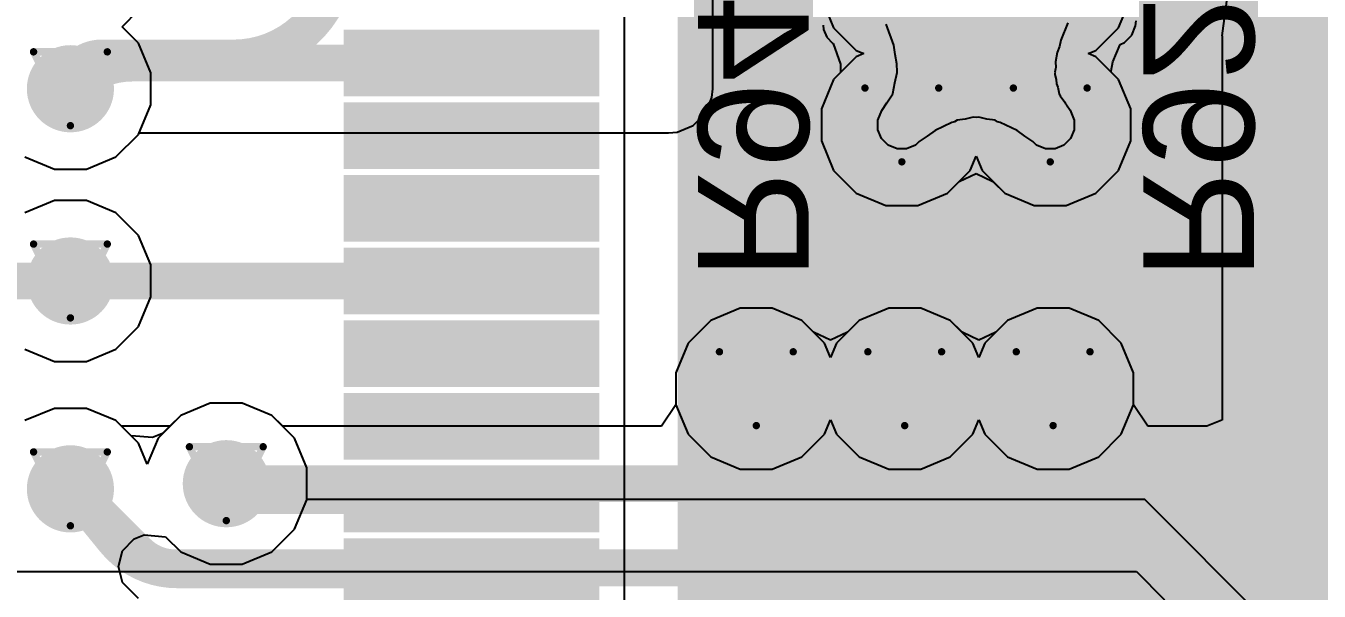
# Model space of a CAD drawing. Header units: inches. Extents: x 0 to 5359, y 0 to 5098.
# Drawn here: x 64.91 to 73.82, y 38.78 to 42.67 of the extents above; entities that cross this region are included whole.
import ezdxf

# ---------------------------------------------------------------- set-up
doc = ezdxf.new("R2010")
doc.units = ezdxf.units.IN
for name, color, linetype in [('Bottom Layer', 5, 'Continuous'), ('Bottom Overlay', 54, 'Continuous'), ('Drill Drawing', 1, 'Continuous'), ('Layer 1', 16, 'Continuous'), ('Layer 2', 76, 'Continuous'), ('Top Layer', 1, 'Continuous'), ('Top Paste', 8, 'Continuous'), ('Top Solder', 216, 'Continuous'), ('Via Holes', 16, 'Continuous')]:
    doc.layers.add(name, color=color, linetype=linetype)
doc.styles.add('Arial', font='', dxfattribs={"height": 0.2})
doc.styles.get('Arial').set_extended_font_data('Arial')

# ---------------------------------------------------------------- blocks, each defined once
blk = doc.blocks.new('48_HTQFP__7_7__30')
at = {"layer": 'Top Layer'}
for points in [[(-2.75, 2.75), (2.75, 2.75), (2.75, -2.75), (-2.75, -2.75)], [(-1.9, -3.45), (-1.6, -3.45), (-1.6, -5.05), (-1.9, -5.05)], [(-1.4, -3.45), (-1.1, -3.45), (-1.1, -5.05), (-1.4, -5.05)], [(-0.9, -3.45), (-0.6, -3.45), (-0.6, -5.05), (-0.9, -5.05)], [(-0.4, -3.45), (-0.1, -3.45), (-0.1, -5.05), (-0.4, -5.05)], [(0.1, -3.45), (0.4, -3.45), (0.4, -5.05), (0.1, -5.05)], [(0.6, -3.45), (0.9, -3.45), (0.9, -5.05), (0.6, -5.05)], [(1.1, -3.45), (1.4, -3.45), (1.4, -5.05), (1.1, -5.05)], [(1.6, -3.45), (1.9, -3.45), (1.9, -5.05), (1.6, -5.05)]]:
    blk.add_hatch(color=1, dxfattribs=at).paths.add_polyline_path(points)
at = {"layer": 'Top Paste'}
for points in [[(-2.75, 2.75), (2.75, 2.75), (2.75, -2.75), (-2.75, -2.75)], [(-1.9, -3.45), (-1.6, -3.45), (-1.6, -5.05), (-1.9, -5.05)], [(-1.4, -3.45), (-1.1, -3.45), (-1.1, -5.05), (-1.4, -5.05)], [(-0.9, -3.45), (-0.6, -3.45), (-0.6, -5.05), (-0.9, -5.05)], [(-0.4, -3.45), (-0.1, -3.45), (-0.1, -5.05), (-0.4, -5.05)], [(0.1, -3.45), (0.4, -3.45), (0.4, -5.05), (0.1, -5.05)], [(0.6, -3.45), (0.9, -3.45), (0.9, -5.05), (0.6, -5.05)], [(1.1, -3.45), (1.4, -3.45), (1.4, -5.05), (1.1, -5.05)], [(1.6, -3.45), (1.9, -3.45), (1.9, -5.05), (1.6, -5.05)]]:
    blk.add_hatch(color=8, dxfattribs=at).paths.add_polyline_path(points)
at = {"layer": 'Top Solder'}
for points in [[(-2.83, 2.83), (2.83, 2.83), (2.83, -2.83), (-2.83, -2.83)], [(-1.98, -3.37), (-1.52, -3.37), (-1.52, -5.13), (-1.98, -5.13)], [(-1.48, -3.37), (-1.02, -3.37), (-1.02, -5.13), (-1.48, -5.13)], [(-0.98, -3.37), (-0.52, -3.37), (-0.52, -5.13), (-0.98, -5.13)], [(-0.48, -3.37), (-0.02, -3.37), (-0.02, -5.13), (-0.48, -5.13)], [(0.02, -3.37), (0.48, -3.37), (0.48, -5.13), (0.02, -5.13)], [(0.52, -3.37), (0.98, -3.37), (0.98, -5.13), (0.52, -5.13)], [(1.02, -3.37), (1.48, -3.37), (1.48, -5.13), (1.02, -5.13)], [(1.52, -3.37), (1.98, -3.37), (1.98, -5.13), (1.52, -5.13)]]:
    blk.add_hatch(color=216, dxfattribs=at).paths.add_polyline_path(points)

msp = doc.modelspace()

# ---------------------------------------------------------------- hatches: boundary and pattern name
at = {"layer": 'Bottom Layer'}
h = msp.add_hatch(color=5, dxfattribs=at)
edge = h.paths.add_edge_path()
edge.add_arc((65.2204, 42.2397), 0.3, 0, 360)
h = msp.add_hatch(color=5, dxfattribs=at)
edge = h.paths.add_edge_path()
edge.add_arc((70.9468, 41.9906), 0.3, 0, 360)
h = msp.add_hatch(color=5, dxfattribs=at)
edge = h.paths.add_edge_path()
edge.add_arc((71.969, 41.9906), 0.3, 0, 360)
h = msp.add_hatch(color=5, dxfattribs=at)
edge = h.paths.add_edge_path()
edge.add_arc((65.2204, 40.9167), 0.3, 0, 360)
h = msp.add_hatch(color=5, dxfattribs=at)
edge = h.paths.add_edge_path()
edge.add_arc((69.9444, 40.1754), 0.3, 0, 360)
h = msp.add_hatch(color=5, dxfattribs=at)
edge = h.paths.add_edge_path()
edge.add_arc((70.9666, 40.1754), 0.3, 0, 360)
h = msp.add_hatch(color=5, dxfattribs=at)
edge = h.paths.add_edge_path()
edge.add_arc((71.9888, 40.1754), 0.3, 0, 360)
h = msp.add_hatch(color=5, dxfattribs=at)
edge = h.paths.add_edge_path()
edge.add_arc((66.294, 39.5216), 0.3, 0, 360)
h = msp.add_hatch(color=5, dxfattribs=at)
edge = h.paths.add_edge_path()
edge.add_arc((65.2204, 39.4861), 0.3, 0, 360)
at = {"layer": 'Layer 1'}
h = msp.add_hatch(color=16, dxfattribs=at)
edge = h.paths.add_edge_path()
edge.add_arc((65.2204, 42.2397), 0.3, 0, 360)
h = msp.add_hatch(color=16, dxfattribs=at)
edge = h.paths.add_edge_path()
edge.add_arc((70.9468, 41.9906), 0.3, 0, 360)
h = msp.add_hatch(color=16, dxfattribs=at)
edge = h.paths.add_edge_path()
edge.add_arc((71.969, 41.9906), 0.3, 0, 360)
h = msp.add_hatch(color=16, dxfattribs=at)
edge = h.paths.add_edge_path()
edge.add_arc((65.2204, 40.9167), 0.3, 0, 360)
h = msp.add_hatch(color=16, dxfattribs=at)
edge = h.paths.add_edge_path()
edge.add_arc((69.9444, 40.1754), 0.3, 0, 360)
h = msp.add_hatch(color=16, dxfattribs=at)
edge = h.paths.add_edge_path()
edge.add_arc((70.9666, 40.1754), 0.3, 0, 360)
h = msp.add_hatch(color=16, dxfattribs=at)
edge = h.paths.add_edge_path()
edge.add_arc((71.9888, 40.1754), 0.3, 0, 360)
h = msp.add_hatch(color=16, dxfattribs=at)
edge = h.paths.add_edge_path()
edge.add_arc((66.294, 39.5216), 0.3, 0, 360)
h = msp.add_hatch(color=16, dxfattribs=at)
edge = h.paths.add_edge_path()
edge.add_arc((65.2204, 39.4861), 0.3, 0, 360)
at = {"layer": 'Layer 2'}
h = msp.add_hatch(color=76, dxfattribs=at)
edge = h.paths.add_edge_path()
edge.add_arc((65.2204, 42.2397), 0.3, 0, 360)
h = msp.add_hatch(color=76, dxfattribs=at)
edge = h.paths.add_edge_path()
edge.add_arc((70.9468, 41.9906), 0.3, 0, 360)
h = msp.add_hatch(color=76, dxfattribs=at)
edge = h.paths.add_edge_path()
edge.add_arc((71.969, 41.9906), 0.3, 0, 360)
h = msp.add_hatch(color=76, dxfattribs=at)
edge = h.paths.add_edge_path()
edge.add_arc((65.2204, 40.9167), 0.3, 0, 360)
h = msp.add_hatch(color=76, dxfattribs=at)
edge = h.paths.add_edge_path()
edge.add_arc((69.9444, 40.1754), 0.3, 0, 360)
h = msp.add_hatch(color=76, dxfattribs=at)
edge = h.paths.add_edge_path()
edge.add_arc((70.9666, 40.1754), 0.3, 0, 360)
h = msp.add_hatch(color=76, dxfattribs=at)
edge = h.paths.add_edge_path()
edge.add_arc((71.9888, 40.1754), 0.3, 0, 360)
h = msp.add_hatch(color=76, dxfattribs=at)
edge = h.paths.add_edge_path()
edge.add_arc((66.294, 39.5216), 0.3, 0, 360)
h = msp.add_hatch(color=76, dxfattribs=at)
edge = h.paths.add_edge_path()
edge.add_arc((65.2204, 39.4861), 0.3, 0, 360)
at = {"layer": 'Top Layer'}
h = msp.add_hatch(color=1, dxfattribs=at)
edge = h.paths.add_edge_path()
edge.add_arc((65.2204, 42.2397), 0.3, 0, 360)
h = msp.add_hatch(color=1, dxfattribs=at)
edge = h.paths.add_edge_path()
edge.add_arc((70.9468, 41.9906), 0.3, 0, 360)
h = msp.add_hatch(color=1, dxfattribs=at)
edge = h.paths.add_edge_path()
edge.add_arc((71.969, 41.9906), 0.3, 0, 360)
h = msp.add_hatch(color=1, dxfattribs=at)
edge = h.paths.add_edge_path()
edge.add_arc((65.2204, 40.9167), 0.3, 0, 360)
h = msp.add_hatch(color=1, dxfattribs=at)
edge = h.paths.add_edge_path()
edge.add_arc((69.9444, 40.1754), 0.3, 0, 360)
h = msp.add_hatch(color=1, dxfattribs=at)
edge = h.paths.add_edge_path()
edge.add_arc((70.9666, 40.1754), 0.3, 0, 360)
h = msp.add_hatch(color=1, dxfattribs=at)
edge = h.paths.add_edge_path()
edge.add_arc((71.9888, 40.1754), 0.3, 0, 360)
h = msp.add_hatch(color=1, dxfattribs=at)
edge = h.paths.add_edge_path()
edge.add_arc((66.294, 39.5216), 0.3, 0, 360)
h = msp.add_hatch(color=1, dxfattribs=at)
edge = h.paths.add_edge_path()
edge.add_arc((65.2204, 39.4861), 0.3, 0, 360)
at = {"layer": 'Via Holes'}
h = msp.add_hatch(color=7, dxfattribs=at)
edge = h.paths.add_edge_path()
edge.add_arc((65.2204, 42.2397), 0.15, 0, 360)
h = msp.add_hatch(color=7, dxfattribs=at)
edge = h.paths.add_edge_path()
edge.add_arc((70.9468, 41.9906), 0.15, 0, 360)
h = msp.add_hatch(color=7, dxfattribs=at)
edge = h.paths.add_edge_path()
edge.add_arc((71.969, 41.9906), 0.15, 0, 360)
h = msp.add_hatch(color=7, dxfattribs=at)
edge = h.paths.add_edge_path()
edge.add_arc((65.2204, 40.9167), 0.15, 0, 360)
h = msp.add_hatch(color=7, dxfattribs=at)
edge = h.paths.add_edge_path()
edge.add_arc((69.9444, 40.1754), 0.15, 0, 360)
h = msp.add_hatch(color=7, dxfattribs=at)
edge = h.paths.add_edge_path()
edge.add_arc((70.9666, 40.1754), 0.15, 0, 360)
h = msp.add_hatch(color=7, dxfattribs=at)
edge = h.paths.add_edge_path()
edge.add_arc((71.9888, 40.1754), 0.15, 0, 360)
h = msp.add_hatch(color=7, dxfattribs=at)
edge = h.paths.add_edge_path()
edge.add_arc((66.294, 39.5216), 0.15, 0, 360)
h = msp.add_hatch(color=7, dxfattribs=at)
edge = h.paths.add_edge_path()
edge.add_arc((65.2204, 39.4861), 0.15, 0, 360)

# ---------------------------------------------------------------- linework, layer by layer
at = {"layer": 'Bottom Layer'}
for p, q in [((69.6446, 42.2397), (69.6446, 43.8755)), ((73.1872, 42.8852), (73.15, 42.603)), ((70.4039, 42.6774), (70.4068, 42.6484)), ((70.8905, 42.5399), (70.8392, 42.6832)), ((72.0906, 42.6944), (72.0409, 42.5748)), ((72.5303, 42.6075), (72.5569, 42.6716)), ((72.5569, 42.6716), (72.5603, 42.7063)), ((70.4068, 42.6484), (70.429, 42.5947)), ((70.429, 42.5947), (70.4701, 42.5536)), ((72.4813, 42.5584), (72.5303, 42.6075)), ((73.15, 42.603), (73.1519, 42.603)), ((73.1519, 42.603), (73.1519, 39.9599)), ((70.4701, 42.5536), (70.4735, 42.5522)), ((70.4735, 42.5522), (70.5248, 42.4089)), ((70.9001, 42.4756), (70.8905, 42.5399)), ((72.0163, 42.489), (72.0059, 42.426)), ((72.0321, 42.5309), (72.0163, 42.489)), ((72.0409, 42.5748), (72.0321, 42.5309)), ((72.3996, 42.4256), (72.4493, 42.5452)), ((72.4493, 42.5452), (72.4813, 42.5584)), ((70.5248, 42.4089), (70.5253, 42.3525)), ((70.9133, 42.4119), (70.9001, 42.4756)), ((70.9137, 42.3556), (70.9133, 42.4119)), ((72.0059, 42.426), (72.0072, 42.3862)), ((72.3891, 42.3625), (72.3996, 42.4256)), ((70.5253, 42.3525), (70.4771, 42.3044)), ((70.8992, 42.2797), (70.9137, 42.3525)), ((70.9134, 42.3541), (70.9137, 42.3556)), ((70.9137, 42.3525), (70.9134, 42.3541)), ((72.0058, 42.3775), (72.001, 42.3536)), ((72.001, 42.3536), (72.0016, 42.3508)), ((72.0016, 42.3508), (72.001, 42.347)), ((72.001, 42.347), (72.0013, 42.338)), ((72.0013, 42.338), (72.0099, 42.3026)), ((72.0072, 42.3862), (72.0058, 42.3775)), ((72.3895, 42.3536), (72.3891, 42.3625)), ((72.4387, 42.3044), (72.3895, 42.3536)), ((69.6387, 42.1803), (69.6446, 42.2397)), ((70.4771, 42.3044), (70.3928, 42.1008)), ((70.8853, 42.2067), (70.8992, 42.2797)), ((72.0099, 42.3026), (72.0108, 42.2745)), ((72.0108, 42.2745), (72.0215, 42.2509)), ((72.0215, 42.2509), (72.0306, 42.2049)), ((72.523, 42.1008), (72.4387, 42.3044)), ((69.5933, 42.0706), (69.6387, 42.1803)), ((70.809, 42.0906), (70.843, 42.1422)), ((70.843, 42.1422), (70.8842, 42.2039)), ((70.8842, 42.2039), (70.8845, 42.2054)), ((70.8845, 42.2054), (70.8853, 42.2067)), ((72.0306, 42.2049), (72.035, 42.1983)), ((72.035, 42.1983), (72.0369, 42.1906)), ((72.0369, 42.1906), (72.0683, 42.1474)), ((72.0683, 42.1474), (72.0733, 42.1364)), ((72.0733, 42.1364), (72.0816, 42.1287)), ((69.5093, 41.9867), (69.5933, 42.0706)), ((70.3928, 42.1008), (70.3928, 41.8804)), ((70.7813, 42.0235), (70.809, 42.0906)), ((71.4385, 42.0451), (71.3835, 42.0313)), ((71.4579, 42.0422), (71.4385, 42.0451)), ((71.4773, 42.0451), (71.4579, 42.0422)), ((71.5323, 42.0313), (71.4773, 42.0451)), ((72.0816, 42.1287), (72.1064, 42.0915)), ((72.1064, 42.0915), (72.1345, 42.0235)), ((72.523, 41.8804), (72.523, 42.1008)), ((69.3997, 41.9412), (69.5093, 41.9867)), ((70.7813, 41.9577), (70.7813, 42.0235)), ((70.8065, 41.8968), (70.7813, 41.9577)), ((71.2915, 42.0081), (71.1753, 41.9531)), ((71.3105, 42.0129), (71.2915, 42.0081)), ((71.3274, 42.023), (71.3105, 42.0129)), ((71.3835, 42.0313), (71.3274, 42.023)), ((71.5884, 42.023), (71.5323, 42.0313)), ((71.6053, 42.0129), (71.5884, 42.023)), ((71.6243, 42.0081), (71.6053, 42.0129)), ((71.7405, 41.9531), (71.6243, 42.0081)), ((72.1345, 41.9577), (72.1093, 41.8968)), ((72.1345, 42.0235), (72.1345, 41.9577)), ((65.5342, 41.77), (65.6901, 41.9259)), ((65.6901, 41.9259), (65.694, 41.9354)), ((65.694, 41.9354), (69.3403, 41.9354)), ((69.3403, 41.9354), (69.3997, 41.9412)), ((70.3928, 41.8804), (70.4771, 41.6768)), ((70.853, 41.8503), (70.8065, 41.8968)), ((71.0671, 41.8767), (71.0406, 41.8503)), ((71.1222, 41.9136), (71.0671, 41.8767)), ((71.1753, 41.9531), (71.1222, 41.9136)), ((71.7937, 41.9136), (71.7405, 41.9531)), ((71.8487, 41.8767), (71.7937, 41.9136)), ((71.8752, 41.8503), (71.8487, 41.8767)), ((72.1093, 41.8968), (72.0628, 41.8503)), ((72.4387, 41.6768), (72.523, 41.8804)), ((70.9139, 41.8251), (70.853, 41.8503)), ((70.9797, 41.8251), (70.9139, 41.8251)), ((71.0406, 41.8503), (70.9797, 41.8251)), ((71.9361, 41.8251), (71.8752, 41.8503)), ((72.0019, 41.8251), (71.9361, 41.8251)), ((72.0628, 41.8503), (72.0019, 41.8251)), ((64.9066, 41.77), (65.1102, 41.6857)), ((65.3306, 41.6857), (65.5342, 41.77)), ((65.1102, 41.6857), (65.3306, 41.6857)), ((70.4771, 41.6768), (70.633, 41.5209)), ((71.2606, 41.5209), (71.3417, 41.6021)), ((71.3417, 41.6021), (71.4579, 41.6571)), ((71.4579, 41.6571), (71.5741, 41.6021)), ((71.5741, 41.6021), (71.6552, 41.5209)), ((72.2828, 41.5209), (72.4387, 41.6768)), ((70.633, 41.5209), (70.8366, 41.4366)), ((71.057, 41.4366), (71.2606, 41.5209)), ((71.6552, 41.5209), (71.8588, 41.4366)), ((72.0792, 41.4366), (72.2828, 41.5209)), ((65.1102, 41.4707), (64.9066, 41.3864)), ((65.3306, 41.4707), (65.1102, 41.4707)), ((65.5342, 41.3864), (65.3306, 41.4707)), ((70.8366, 41.4366), (71.057, 41.4366)), ((71.8588, 41.4366), (72.0792, 41.4366)), ((65.6901, 41.2305), (65.5342, 41.3864)), ((65.7744, 41.0269), (65.6901, 41.2305)), ((65.7744, 40.8065), (65.7744, 41.0269)), ((65.6901, 40.6029), (65.7744, 40.8065)), ((69.8342, 40.7294), (69.6306, 40.6451)), ((70.0546, 40.7294), (69.8342, 40.7294)), ((70.2582, 40.6451), (70.0546, 40.7294)), ((70.8564, 40.7294), (70.6528, 40.6451)), ((71.0768, 40.7294), (70.8564, 40.7294)), ((71.2804, 40.6451), (71.0768, 40.7294)), ((71.8786, 40.7294), (71.675, 40.6451)), ((72.099, 40.7294), (71.8786, 40.7294)), ((72.3026, 40.6451), (72.099, 40.7294)), ((69.6306, 40.6451), (69.4747, 40.4892)), ((70.3393, 40.5639), (70.2582, 40.6451)), ((70.6528, 40.6451), (70.5716, 40.5639)), ((71.3615, 40.5639), (71.2804, 40.6451)), ((71.675, 40.6451), (71.5938, 40.5639)), ((72.4584, 40.4892), (72.3026, 40.6451)), ((65.5342, 40.447), (65.6901, 40.6029)), ((70.4555, 40.5089), (70.3393, 40.5639)), ((70.5716, 40.5639), (70.4555, 40.5089)), ((71.4777, 40.5089), (71.3615, 40.5639)), ((71.5938, 40.5639), (71.4777, 40.5089)), ((64.9066, 40.447), (65.1102, 40.3627)), ((65.3306, 40.3627), (65.5342, 40.447)), ((69.4747, 40.4892), (69.3904, 40.2856)), ((72.5428, 40.2856), (72.4584, 40.4892)), ((65.1102, 40.3627), (65.3306, 40.3627)), ((69.3904, 40.2856), (69.3904, 40.0652)), ((72.5428, 40.0652), (72.5428, 40.2856)), ((65.1102, 40.0401), (64.9066, 39.9558)), ((65.3306, 40.0401), (65.1102, 40.0401)), ((65.5342, 39.9558), (65.3306, 40.0401)), ((66.1838, 40.0756), (65.9802, 39.9913)), ((66.4042, 40.0756), (66.1838, 40.0756)), ((66.6078, 39.9913), (66.4042, 40.0756)), ((69.3907, 40.0645), (69.2919, 39.9167)), ((69.3904, 40.0652), (69.3907, 40.0645)), ((72.5425, 40.0645), (72.5428, 40.0652)), ((72.6413, 39.9167), (72.5425, 40.0645)), ((65.5733, 39.9167), (65.5342, 39.9558)), ((65.9056, 39.9167), (65.5733, 39.9167)), ((65.9802, 39.9913), (65.9056, 39.9167)), ((66.6824, 39.9167), (66.6078, 39.9913)), ((69.2919, 39.9167), (66.6824, 39.9167)), ((73.0476, 39.9167), (72.6413, 39.9167)), ((73.15, 39.9591), (73.0476, 39.9167)), ((73.1503, 39.9599), (73.15, 39.9591)), ((73.1519, 39.9599), (73.1503, 39.9599))]:
    msp.add_line(p, q, dxfattribs=at)
for points in [[(73.5403, 42.603, 0.254, 0.254, -0.414214), (74.2403, 43.303, 0.254, 0.254, 0)], [(67.0658, 43.1731, 0.254, 0.254, -0.414214), (66.3435, 42.4508, 0.254, 0.254, 0)], [(73.5403, 39.9599, 0.254, 0.254, 0), (73.5403, 42.603, 0.254, 0.254, 0)], [(65.2204, 42.2397, 0.254, 0.254, -0.414214), (65.4315, 42.4508, 0.254, 0.254, 0)], [(65.4315, 42.4508, 0.254, 0.254, 0), (66.3435, 42.4508, 0.254, 0.254, 0)], [(73.5403, 39.9599, 0.254, 0.254, -0.414214), (73.1021, 39.5216, 0.254, 0.254, 0)], [(65.2204, 39.5115, 0.254, 0.254, 0), (65.6815, 39.0505, 0.254, 0.254, 0)], [(66.294, 39.5216, 0.254, 0.254, 0), (73.1021, 39.5216, 0.254, 0.254, 0)], [(73.9721, 39.3637, 0.254, 0.254, -0.414214), (73.5507, 38.9422, 0.254, 0.254, 0)], [(65.9431, 38.9422, 0.254, 0.254, -0.198704), (65.6815, 39.0505, 0.254, 0.254, 0)], [(65.9431, 38.9422, 0.254, 0.254, 0), (73.5507, 38.9422, 0.254, 0.254, 0)]]:
    msp.add_lwpolyline(points, format="xyseb", dxfattribs=at)
for points in [[(73.4768, 42.603, 0.127, 0.127, 1), (73.6038, 42.603, 0.127, 0.127, 1)], [(73.4768, 42.603, 0.127, 0.127, 1), (73.6038, 42.603, 0.127, 0.127, 1)], [(65.368, 42.4508, 0.127, 0.127, 1), (65.495, 42.4508, 0.127, 0.127, 1)], [(65.368, 42.4508, 0.127, 0.127, 1), (65.495, 42.4508, 0.127, 0.127, 1)], [(66.28, 42.4508, 0.127, 0.127, 1), (66.407, 42.4508, 0.127, 0.127, 1)], [(66.28, 42.4508, 0.127, 0.127, 1), (66.407, 42.4508, 0.127, 0.127, 1)], [(65.1569, 42.2397, 0.127, 0.127, 1), (65.2839, 42.2397, 0.127, 0.127, 1)], [(73.4768, 39.9599, 0.127, 0.127, 1), (73.6038, 39.9599, 0.127, 0.127, 1)], [(73.4768, 39.9599, 0.127, 0.127, 1), (73.6038, 39.9599, 0.127, 0.127, 1)], [(65.1569, 39.5115, 0.127, 0.127, 1), (65.2839, 39.5115, 0.127, 0.127, 1)], [(66.2305, 39.5216, 0.127, 0.127, 1), (66.3575, 39.5216, 0.127, 0.127, 1)], [(73.0386, 39.5216, 0.127, 0.127, 1), (73.1656, 39.5216, 0.127, 0.127, 1)], [(73.0386, 39.5216, 0.127, 0.127, 1), (73.1656, 39.5216, 0.127, 0.127, 1)], [(65.618, 39.0505, 0.127, 0.127, 1), (65.745, 39.0505, 0.127, 0.127, 1)], [(65.618, 39.0505, 0.127, 0.127, 1), (65.745, 39.0505, 0.127, 0.127, 1)], [(65.8796, 38.9422, 0.127, 0.127, 1), (66.0066, 38.9422, 0.127, 0.127, 1)], [(65.8796, 38.9422, 0.127, 0.127, 1), (66.0066, 38.9422, 0.127, 0.127, 1)], [(73.4872, 38.9422, 0.127, 0.127, 1), (73.6142, 38.9422, 0.127, 0.127, 1)], [(73.4872, 38.9422, 0.127, 0.127, 1), (73.6142, 38.9422, 0.127, 0.127, 1)]]:
    msp.add_lwpolyline(points, format="xyseb", close=True, dxfattribs=at)
at = {"layer": 'Drill Drawing'}
for points in [[(64.9664, 42.4937, 0.0508, 0.0508, 0), (65.4744, 42.4937, 0.0508, 0.0508, 0)], [(64.9664, 42.4937, 0.0508, 0.0508, 0), (65.2204, 41.9857, 0.0508, 0.0508, 0)], [(65.2204, 41.9857, 0.0508, 0.0508, 0), (65.4744, 42.4937, 0.0508, 0.0508, 0)], [(70.6928, 42.2446, 0.0508, 0.0508, 0), (71.2008, 42.2446, 0.0508, 0.0508, 0)], [(70.6928, 42.2446, 0.0508, 0.0508, 0), (70.9468, 41.7366, 0.0508, 0.0508, 0)], [(70.9468, 41.7366, 0.0508, 0.0508, 0), (71.2008, 42.2446, 0.0508, 0.0508, 0)], [(71.715, 42.2446, 0.0508, 0.0508, 0), (72.223, 42.2446, 0.0508, 0.0508, 0)], [(71.715, 42.2446, 0.0508, 0.0508, 0), (71.969, 41.7366, 0.0508, 0.0508, 0)], [(71.969, 41.7366, 0.0508, 0.0508, 0), (72.223, 42.2446, 0.0508, 0.0508, 0)], [(64.9664, 41.1707, 0.0508, 0.0508, 0), (65.4744, 41.1707, 0.0508, 0.0508, 0)], [(64.9664, 41.1707, 0.0508, 0.0508, 0), (65.2204, 40.6627, 0.0508, 0.0508, 0)], [(65.2204, 40.6627, 0.0508, 0.0508, 0), (65.4744, 41.1707, 0.0508, 0.0508, 0)], [(69.6904, 40.4294, 0.0508, 0.0508, 0), (70.1984, 40.4294, 0.0508, 0.0508, 0)], [(69.6904, 40.4294, 0.0508, 0.0508, 0), (69.9444, 39.9214, 0.0508, 0.0508, 0)], [(69.9444, 39.9214, 0.0508, 0.0508, 0), (70.1984, 40.4294, 0.0508, 0.0508, 0)], [(70.7126, 40.4294, 0.0508, 0.0508, 0), (71.2206, 40.4294, 0.0508, 0.0508, 0)], [(70.7126, 40.4294, 0.0508, 0.0508, 0), (70.9666, 39.9214, 0.0508, 0.0508, 0)], [(70.9666, 39.9214, 0.0508, 0.0508, 0), (71.2206, 40.4294, 0.0508, 0.0508, 0)], [(71.7348, 40.4294, 0.0508, 0.0508, 0), (72.2428, 40.4294, 0.0508, 0.0508, 0)], [(71.7348, 40.4294, 0.0508, 0.0508, 0), (71.9888, 39.9214, 0.0508, 0.0508, 0)], [(71.9888, 39.9214, 0.0508, 0.0508, 0), (72.2428, 40.4294, 0.0508, 0.0508, 0)], [(64.9664, 39.7401, 0.0508, 0.0508, 0), (65.4744, 39.7401, 0.0508, 0.0508, 0)], [(64.9664, 39.7401, 0.0508, 0.0508, 0), (65.2204, 39.2321, 0.0508, 0.0508, 0)], [(65.2204, 39.2321, 0.0508, 0.0508, 0), (65.4744, 39.7401, 0.0508, 0.0508, 0)], [(66.04, 39.7756, 0.0508, 0.0508, 0), (66.548, 39.7756, 0.0508, 0.0508, 0)], [(66.04, 39.7756, 0.0508, 0.0508, 0), (66.294, 39.2676, 0.0508, 0.0508, 0)], [(66.294, 39.2676, 0.0508, 0.0508, 0), (66.548, 39.7756, 0.0508, 0.0508, 0)]]:
    msp.add_lwpolyline(points, format="xyseb", dxfattribs=at)
for points in [[(64.9537, 42.4937, 0.0254, 0.0254, 1), (64.9791, 42.4937, 0.0254, 0.0254, 1)], [(64.9537, 42.4937, 0.0254, 0.0254, 1), (64.9791, 42.4937, 0.0254, 0.0254, 1)], [(65.4617, 42.4937, 0.0254, 0.0254, 1), (65.4871, 42.4937, 0.0254, 0.0254, 1)], [(65.4617, 42.4937, 0.0254, 0.0254, 1), (65.4871, 42.4937, 0.0254, 0.0254, 1)], [(70.6801, 42.2446, 0.0254, 0.0254, 1), (70.7055, 42.2446, 0.0254, 0.0254, 1)], [(70.6801, 42.2446, 0.0254, 0.0254, 1), (70.7055, 42.2446, 0.0254, 0.0254, 1)], [(71.1881, 42.2446, 0.0254, 0.0254, 1), (71.2135, 42.2446, 0.0254, 0.0254, 1)], [(71.1881, 42.2446, 0.0254, 0.0254, 1), (71.2135, 42.2446, 0.0254, 0.0254, 1)], [(71.7023, 42.2446, 0.0254, 0.0254, 1), (71.7277, 42.2446, 0.0254, 0.0254, 1)], [(71.7023, 42.2446, 0.0254, 0.0254, 1), (71.7277, 42.2446, 0.0254, 0.0254, 1)], [(72.2103, 42.2446, 0.0254, 0.0254, 1), (72.2357, 42.2446, 0.0254, 0.0254, 1)], [(72.2103, 42.2446, 0.0254, 0.0254, 1), (72.2357, 42.2446, 0.0254, 0.0254, 1)], [(65.2077, 41.9857, 0.0254, 0.0254, 1), (65.2331, 41.9857, 0.0254, 0.0254, 1)], [(65.2077, 41.9857, 0.0254, 0.0254, 1), (65.2331, 41.9857, 0.0254, 0.0254, 1)], [(70.9341, 41.7366, 0.0254, 0.0254, 1), (70.9595, 41.7366, 0.0254, 0.0254, 1)], [(70.9341, 41.7366, 0.0254, 0.0254, 1), (70.9595, 41.7366, 0.0254, 0.0254, 1)], [(71.9563, 41.7366, 0.0254, 0.0254, 1), (71.9817, 41.7366, 0.0254, 0.0254, 1)], [(71.9563, 41.7366, 0.0254, 0.0254, 1), (71.9817, 41.7366, 0.0254, 0.0254, 1)], [(64.9537, 41.1707, 0.0254, 0.0254, 1), (64.9791, 41.1707, 0.0254, 0.0254, 1)], [(64.9537, 41.1707, 0.0254, 0.0254, 1), (64.9791, 41.1707, 0.0254, 0.0254, 1)], [(65.4617, 41.1707, 0.0254, 0.0254, 1), (65.4871, 41.1707, 0.0254, 0.0254, 1)], [(65.4617, 41.1707, 0.0254, 0.0254, 1), (65.4871, 41.1707, 0.0254, 0.0254, 1)], [(65.2077, 40.6627, 0.0254, 0.0254, 1), (65.2331, 40.6627, 0.0254, 0.0254, 1)], [(65.2077, 40.6627, 0.0254, 0.0254, 1), (65.2331, 40.6627, 0.0254, 0.0254, 1)], [(69.6777, 40.4294, 0.0254, 0.0254, 1), (69.7031, 40.4294, 0.0254, 0.0254, 1)], [(69.6777, 40.4294, 0.0254, 0.0254, 1), (69.7031, 40.4294, 0.0254, 0.0254, 1)], [(70.1857, 40.4294, 0.0254, 0.0254, 1), (70.2111, 40.4294, 0.0254, 0.0254, 1)], [(70.1857, 40.4294, 0.0254, 0.0254, 1), (70.2111, 40.4294, 0.0254, 0.0254, 1)], [(70.6999, 40.4294, 0.0254, 0.0254, 1), (70.7253, 40.4294, 0.0254, 0.0254, 1)], [(70.6999, 40.4294, 0.0254, 0.0254, 1), (70.7253, 40.4294, 0.0254, 0.0254, 1)], [(71.2079, 40.4294, 0.0254, 0.0254, 1), (71.2333, 40.4294, 0.0254, 0.0254, 1)], [(71.2079, 40.4294, 0.0254, 0.0254, 1), (71.2333, 40.4294, 0.0254, 0.0254, 1)], [(71.7221, 40.4294, 0.0254, 0.0254, 1), (71.7475, 40.4294, 0.0254, 0.0254, 1)], [(71.7221, 40.4294, 0.0254, 0.0254, 1), (71.7475, 40.4294, 0.0254, 0.0254, 1)], [(72.2301, 40.4294, 0.0254, 0.0254, 1), (72.2555, 40.4294, 0.0254, 0.0254, 1)], [(72.2301, 40.4294, 0.0254, 0.0254, 1), (72.2555, 40.4294, 0.0254, 0.0254, 1)], [(69.9317, 39.9214, 0.0254, 0.0254, 1), (69.9571, 39.9214, 0.0254, 0.0254, 1)], [(69.9317, 39.9214, 0.0254, 0.0254, 1), (69.9571, 39.9214, 0.0254, 0.0254, 1)], [(70.9539, 39.9214, 0.0254, 0.0254, 1), (70.9793, 39.9214, 0.0254, 0.0254, 1)], [(70.9539, 39.9214, 0.0254, 0.0254, 1), (70.9793, 39.9214, 0.0254, 0.0254, 1)], [(71.9761, 39.9214, 0.0254, 0.0254, 1), (72.0015, 39.9214, 0.0254, 0.0254, 1)], [(71.9761, 39.9214, 0.0254, 0.0254, 1), (72.0015, 39.9214, 0.0254, 0.0254, 1)], [(64.9537, 39.7401, 0.0254, 0.0254, 1), (64.9791, 39.7401, 0.0254, 0.0254, 1)], [(64.9537, 39.7401, 0.0254, 0.0254, 1), (64.9791, 39.7401, 0.0254, 0.0254, 1)], [(65.4617, 39.7401, 0.0254, 0.0254, 1), (65.4871, 39.7401, 0.0254, 0.0254, 1)], [(65.4617, 39.7401, 0.0254, 0.0254, 1), (65.4871, 39.7401, 0.0254, 0.0254, 1)], [(66.0273, 39.7756, 0.0254, 0.0254, 1), (66.0527, 39.7756, 0.0254, 0.0254, 1)], [(66.0273, 39.7756, 0.0254, 0.0254, 1), (66.0527, 39.7756, 0.0254, 0.0254, 1)], [(66.5353, 39.7756, 0.0254, 0.0254, 1), (66.5607, 39.7756, 0.0254, 0.0254, 1)], [(66.5353, 39.7756, 0.0254, 0.0254, 1), (66.5607, 39.7756, 0.0254, 0.0254, 1)], [(66.2813, 39.2676, 0.0254, 0.0254, 1), (66.3067, 39.2676, 0.0254, 0.0254, 1)], [(66.2813, 39.2676, 0.0254, 0.0254, 1), (66.3067, 39.2676, 0.0254, 0.0254, 1)], [(65.2077, 39.2321, 0.0254, 0.0254, 1), (65.2331, 39.2321, 0.0254, 0.0254, 1)], [(65.2077, 39.2321, 0.0254, 0.0254, 1), (65.2331, 39.2321, 0.0254, 0.0254, 1)]]:
    msp.add_lwpolyline(points, format="xyseb", close=True, dxfattribs=at)
at = {"layer": 'Layer 1'}
for p, q in [((65.5769, 42.6667), (65.6901, 42.7799)), ((65.6901, 42.5535), (65.5769, 42.6667)), ((65.7744, 42.3499), (65.6901, 42.5535)), ((65.7744, 42.1295), (65.7744, 42.3499)), ((65.6901, 41.9259), (65.7744, 42.1295)), ((65.5342, 41.77), (65.6901, 41.9259)), ((64.9066, 41.77), (65.1102, 41.6857)), ((65.3306, 41.6857), (65.5342, 41.77)), ((65.1102, 41.6857), (65.3306, 41.6857)), ((65.1102, 41.4707), (64.9066, 41.3864)), ((65.3306, 41.4707), (65.1102, 41.4707)), ((65.5342, 41.3864), (65.3306, 41.4707)), ((65.6901, 41.2305), (65.5342, 41.3864)), ((65.7744, 41.0269), (65.6901, 41.2305)), ((65.7744, 40.8065), (65.7744, 41.0269)), ((65.6901, 40.6029), (65.7744, 40.8065)), ((65.5342, 40.447), (65.6901, 40.6029)), ((64.9066, 40.447), (65.1102, 40.3627)), ((65.3306, 40.3627), (65.5342, 40.447)), ((65.1102, 40.3627), (65.3306, 40.3627)), ((65.1102, 40.0401), (64.9066, 39.9558)), ((65.3306, 40.0401), (65.1102, 40.0401)), ((65.5342, 39.9558), (65.3306, 40.0401)), ((66.1838, 40.0756), (65.9802, 39.9913)), ((66.4042, 40.0756), (66.1838, 40.0756)), ((66.6078, 39.9913), (66.4042, 40.0756)), ((65.6385, 39.8515), (65.5342, 39.9558)), ((65.9802, 39.9913), (65.8551, 39.8662)), ((66.7637, 39.8354), (66.6078, 39.9913)), ((65.7866, 39.8387), (65.6385, 39.8515)), ((65.8551, 39.8662), (65.7866, 39.8387)), ((66.848, 39.6318), (66.7637, 39.8354)), ((66.848, 39.4114), (66.848, 39.6318)), ((66.7637, 39.2078), (66.848, 39.4114)), ((66.6078, 39.052), (66.7637, 39.2078)), ((65.5783, 39.0605), (65.6593, 39.1415)), ((65.6593, 39.1415), (65.7278, 39.169)), ((65.7278, 39.169), (65.8759, 39.1562)), ((65.8759, 39.1562), (65.9802, 39.052)), ((65.5507, 38.9514), (65.5783, 39.0605)), ((65.9802, 39.052), (66.1838, 38.9676)), ((66.4042, 38.9676), (66.6078, 39.052)), ((65.5783, 38.8423), (65.5507, 38.9514)), ((66.1838, 38.9676), (66.4042, 38.9676)), ((65.6901, 38.7305), (65.5783, 38.8423))]:
    msp.add_line(p, q, dxfattribs=at)
at = {"layer": 'Layer 2'}
for p, q in [((70.3928, 42.8629), (70.4771, 42.6593)), ((72.4387, 42.6593), (72.523, 42.8629)), ((65.5769, 42.6667), (65.6901, 42.7799)), ((65.6901, 42.5535), (65.5769, 42.6667)), ((70.4771, 42.6593), (70.633, 42.5034)), ((72.2828, 42.5034), (72.4387, 42.6593)), ((65.7744, 42.3499), (65.6901, 42.5535)), ((70.633, 42.5034), (70.6851, 42.4818)), ((72.2307, 42.4818), (72.2828, 42.5034)), ((70.633, 42.4602), (70.4771, 42.3044)), ((70.6851, 42.4818), (70.633, 42.4602)), ((72.2828, 42.4602), (72.2307, 42.4818)), ((72.4387, 42.3044), (72.2828, 42.4602)), ((65.7744, 42.1295), (65.7744, 42.3499)), ((70.4771, 42.3044), (70.3928, 42.1008)), ((72.523, 42.1008), (72.4387, 42.3044)), ((65.6901, 41.9259), (65.7744, 42.1295)), ((70.3928, 42.1008), (70.3928, 41.8804)), ((72.523, 41.8804), (72.523, 42.1008)), ((65.5342, 41.77), (65.6901, 41.9259)), ((70.3928, 41.8804), (70.4771, 41.6768)), ((72.4387, 41.6768), (72.523, 41.8804)), ((71.4165, 41.6768), (71.4579, 41.7768)), ((71.4579, 41.7768), (71.4993, 41.6768)), ((64.9066, 41.77), (65.1102, 41.6857)), ((65.3306, 41.6857), (65.5342, 41.77)), ((65.1102, 41.6857), (65.3306, 41.6857)), ((70.4771, 41.6768), (70.633, 41.5209)), ((71.2606, 41.5209), (71.4165, 41.6768)), ((71.4993, 41.6768), (71.6552, 41.5209)), ((72.2828, 41.5209), (72.4387, 41.6768)), ((70.633, 41.5209), (70.8366, 41.4366)), ((71.057, 41.4366), (71.2606, 41.5209)), ((71.6552, 41.5209), (71.8588, 41.4366)), ((72.0792, 41.4366), (72.2828, 41.5209)), ((70.8366, 41.4366), (71.057, 41.4366)), ((71.8588, 41.4366), (72.0792, 41.4366)), ((69.8342, 40.7294), (69.6306, 40.6451)), ((70.0546, 40.7294), (69.8342, 40.7294)), ((70.2582, 40.6451), (70.0546, 40.7294)), ((70.8564, 40.7294), (70.6528, 40.6451)), ((71.0768, 40.7294), (70.8564, 40.7294)), ((71.2804, 40.6451), (71.0768, 40.7294)), ((71.8786, 40.7294), (71.675, 40.6451)), ((72.099, 40.7294), (71.8786, 40.7294)), ((72.3026, 40.6451), (72.099, 40.7294)), ((69.6306, 40.6451), (69.4747, 40.4892)), ((70.414, 40.4892), (70.2582, 40.6451)), ((70.6528, 40.6451), (70.4969, 40.4892)), ((71.4362, 40.4892), (71.2804, 40.6451)), ((71.675, 40.6451), (71.5191, 40.4892)), ((72.4584, 40.4892), (72.3026, 40.6451)), ((69.4747, 40.4892), (69.3904, 40.2856)), ((70.4555, 40.3892), (70.414, 40.4892)), ((70.4969, 40.4892), (70.4555, 40.3892)), ((71.4777, 40.3892), (71.4362, 40.4892)), ((71.5191, 40.4892), (71.4777, 40.3892)), ((72.5428, 40.2856), (72.4584, 40.4892)), ((69.3904, 40.2856), (69.3904, 40.0652)), ((72.5428, 40.0652), (72.5428, 40.2856)), ((65.1102, 40.0401), (64.9066, 39.9558)), ((65.3306, 40.0401), (65.1102, 40.0401)), ((65.5342, 39.9558), (65.3306, 40.0401)), ((66.1838, 40.0756), (65.9802, 39.9913)), ((66.4042, 40.0756), (66.1838, 40.0756)), ((66.6078, 39.9913), (66.4042, 40.0756)), ((69.3904, 40.0652), (69.4747, 39.8616)), ((72.4584, 39.8616), (72.5428, 40.0652)), ((65.6901, 39.7999), (65.5342, 39.9558)), ((65.9802, 39.9913), (65.8243, 39.8354)), ((66.7637, 39.8354), (66.6078, 39.9913)), ((70.414, 39.8616), (70.4555, 39.9616)), ((70.4555, 39.9616), (70.4969, 39.8616)), ((71.4362, 39.8616), (71.4777, 39.9616)), ((71.4777, 39.9616), (71.5191, 39.8616)), ((65.8243, 39.8354), (65.7499, 39.6556)), ((66.848, 39.6318), (66.7637, 39.8354)), ((69.4747, 39.8616), (69.6306, 39.7057)), ((70.2582, 39.7057), (70.414, 39.8616)), ((70.4969, 39.8616), (70.6528, 39.7057)), ((71.2804, 39.7057), (71.4362, 39.8616)), ((71.5191, 39.8616), (71.675, 39.7057)), ((72.3026, 39.7057), (72.4584, 39.8616)), ((65.7499, 39.6556), (65.6901, 39.7999)), ((69.6306, 39.7057), (69.8342, 39.6214)), ((70.0546, 39.6214), (70.2582, 39.7057)), ((70.6528, 39.7057), (70.8564, 39.6214)), ((71.0768, 39.6214), (71.2804, 39.7057)), ((71.675, 39.7057), (71.8786, 39.6214)), ((72.099, 39.6214), (72.3026, 39.7057)), ((66.848, 39.4124), (66.848, 39.6318)), ((69.8342, 39.6214), (70.0546, 39.6214)), ((70.8564, 39.6214), (71.0768, 39.6214)), ((71.8786, 39.6214), (72.099, 39.6214)), ((72.6205, 39.4124), (66.848, 39.4124)), ((73.5304, 38.5026), (72.6205, 39.4124)), ((64.8053, 38.9168), (72.5623, 38.9168)), ((72.5623, 38.9168), (72.7559, 38.7232))]:
    msp.add_line(p, q, dxfattribs=at)
at = {"layer": 'Top Layer'}
for p, q in [((69.0361, 42.5127), (69.0361, 43.6679)), ((69.0361, 42.0127), (69.0361, 42.5127)), ((69.0361, 42.5127), (69.0361, 42.5127)), ((69.0361, 41.8207), (69.0361, 42.0127)), ((69.0361, 42.0127), (69.0361, 42.0127)), ((69.0361, 41.3207), (69.0361, 41.8207)), ((69.0361, 41.8207), (69.0361, 41.8207)), ((69.0361, 40.5127), (69.0361, 41.3207)), ((69.0361, 41.3207), (69.0361, 41.3207)), ((69.0361, 39.8207), (69.0361, 40.5127)), ((69.0361, 40.5127), (69.0361, 40.5127)), ((69.0361, 39.3207), (69.0361, 39.8207)), ((69.0361, 39.8207), (69.0361, 39.8207)), ((69.0361, 38.5127), (69.0361, 39.3207)), ((69.0361, 39.3207), (69.0361, 39.3207))]:
    msp.add_line(p, q, dxfattribs=at)
for points in [[(69.6765, 43.2262, 0.381, 0.381, 0), (70.8904, 41.9732, 0.381, 0.381, 0)], [(70.8947, 42.8335, 0.1778, 0.1778, 0), (72.7786, 42.1299, 0.1778, 0.1778, 0)], [(65.2204, 42.2397, 0.254, 0.254, -0.198912), (65.6477, 42.4167, 0.254, 0.254, 0)], [(65.6477, 42.4167, 0.254, 0.254, 0), (67.9821, 42.4167, 0.254, 0.254, 0)], [(70.8904, 41.9732, 0.381, 0.381, 0), (70.909, 41.954, 0.381, 0.381, 0)], [(72.7786, 42.1299, 0.1778, 0.1778, 0), (73.9626, 41.6878, 0.1778, 0.1778, 0)], [(70.9468, 41.952, 0.1778, 0.1778, 0), (70.9468, 41.9906, 0.1778, 0.1778, 0)], [(70.9474, 41.9144, 0.1778, 0.1778, -0.007316), (70.9468, 41.952, 0.1778, 0.1778, 0)], [(72.1571, 40.6689, 0.1778, 0.1778, -0.388757), (70.9474, 41.9144, 0.1778, 0.1778, 0)], [(72.2321, 40.6667, 0.1778, 0.1778, 0), (73.9626, 41.6878, 0.1778, 0.1778, 0)], [(64.3906, 40.9167, 0.254, 0.254, 0), (65.2204, 40.9167, 0.254, 0.254, 0)], [(65.2204, 40.9167, 0.254, 0.254, 0), (67.9821, 40.9167, 0.254, 0.254, 0)], [(72.1915, 40.6673, 0.1778, 0.1778, -0.006699), (72.1571, 40.6689, 0.1778, 0.1778, 0)], [(72.2321, 40.6667, 0.1778, 0.1778, -0.007908), (72.1915, 40.6673, 0.1778, 0.1778, 0)], [(66.294, 39.5216, 0.254, 0.254, 0), (66.3876, 39.5216, 0.254, 0.254, 0)], [(66.3876, 39.5216, 0.254, 0.254, 0), (66.4702, 39.4391, 0.254, 0.254, 0)], [(65.2204, 39.4861, 0.2286, 0.2286, 0), (65.5131, 39.1266, 0.2286, 0.2286, 0)], [(66.4702, 39.4391, 0.254, 0.254, 0), (67.9598, 39.4391, 0.254, 0.254, 0)], [(67.9598, 39.4391, 0.254, 0.254, 0), (67.9821, 39.4167, 0.254, 0.254, 0)], [(65.9547, 38.9167, 0.2286, 0.2286, -0.225601), (65.5131, 39.1266, 0.2286, 0.2286, 0)], [(65.9547, 38.9167, 0.2286, 0.2286, 0), (67.9821, 38.9167, 0.2286, 0.2286, 0)]]:
    msp.add_lwpolyline(points, format="xyseb", dxfattribs=at)
for points in [[(65.5842, 42.4167, 0.127, 0.127, 1), (65.7112, 42.4167, 0.127, 0.127, 1)], [(65.5842, 42.4167, 0.127, 0.127, 1), (65.7112, 42.4167, 0.127, 0.127, 1)], [(67.9186, 42.4167, 0.127, 0.127, 1), (68.0456, 42.4167, 0.127, 0.127, 1)], [(65.1569, 42.2397, 0.127, 0.127, 1), (65.2839, 42.2397, 0.127, 0.127, 1)], [(70.7952, 41.9732, 0.1905, 0.1905, 1), (70.9857, 41.9732, 0.1905, 0.1905, 1)], [(70.7952, 41.9732, 0.1905, 0.1905, 1), (70.9857, 41.9732, 0.1905, 0.1905, 1)], [(70.8138, 41.954, 0.1905, 0.1905, 1), (71.0043, 41.954, 0.1905, 0.1905, 1)], [(72.7341, 42.1299, 0.0889, 0.0889, 1), (72.823, 42.1299, 0.0889, 0.0889, 1)], [(72.7341, 42.1299, 0.0889, 0.0889, 1), (72.823, 42.1299, 0.0889, 0.0889, 1)], [(70.9024, 41.9906, 0.0889, 0.0889, 1), (70.9913, 41.9906, 0.0889, 0.0889, 1)], [(70.9024, 41.952, 0.0889, 0.0889, 1), (70.9913, 41.952, 0.0889, 0.0889, 1)], [(70.9024, 41.952, 0.0889, 0.0889, 1), (70.9913, 41.952, 0.0889, 0.0889, 1)], [(70.9029, 41.9144, 0.0889, 0.0889, 1), (70.9918, 41.9144, 0.0889, 0.0889, 1)], [(70.9029, 41.9144, 0.0889, 0.0889, 1), (70.9918, 41.9144, 0.0889, 0.0889, 1)], [(65.1569, 40.9167, 0.127, 0.127, 1), (65.2839, 40.9167, 0.127, 0.127, 1)], [(65.1569, 40.9167, 0.127, 0.127, 1), (65.2839, 40.9167, 0.127, 0.127, 1)], [(67.9186, 40.9167, 0.127, 0.127, 1), (68.0456, 40.9167, 0.127, 0.127, 1)], [(72.1126, 40.6689, 0.0889, 0.0889, 1), (72.2015, 40.6689, 0.0889, 0.0889, 1)], [(72.1126, 40.6689, 0.0889, 0.0889, 1), (72.2015, 40.6689, 0.0889, 0.0889, 1)], [(72.147, 40.6673, 0.0889, 0.0889, 1), (72.2359, 40.6673, 0.0889, 0.0889, 1)], [(72.147, 40.6673, 0.0889, 0.0889, 1), (72.2359, 40.6673, 0.0889, 0.0889, 1)], [(72.1877, 40.6667, 0.0889, 0.0889, 1), (72.2766, 40.6667, 0.0889, 0.0889, 1)], [(72.1877, 40.6667, 0.0889, 0.0889, 1), (72.2766, 40.6667, 0.0889, 0.0889, 1)], [(66.2305, 39.5216, 0.127, 0.127, 1), (66.3575, 39.5216, 0.127, 0.127, 1)], [(66.3241, 39.5216, 0.127, 0.127, 1), (66.4511, 39.5216, 0.127, 0.127, 1)], [(66.3241, 39.5216, 0.127, 0.127, 1), (66.4511, 39.5216, 0.127, 0.127, 1)], [(65.1633, 39.4861, 0.1143, 0.1143, 1), (65.2776, 39.4861, 0.1143, 0.1143, 1)], [(66.4067, 39.4391, 0.127, 0.127, 1), (66.5337, 39.4391, 0.127, 0.127, 1)], [(66.4067, 39.4391, 0.127, 0.127, 1), (66.5337, 39.4391, 0.127, 0.127, 1)], [(67.8963, 39.4391, 0.127, 0.127, 1), (68.0233, 39.4391, 0.127, 0.127, 1)], [(67.8963, 39.4391, 0.127, 0.127, 1), (68.0233, 39.4391, 0.127, 0.127, 1)], [(67.9186, 39.4167, 0.127, 0.127, 1), (68.0456, 39.4167, 0.127, 0.127, 1)], [(65.4559, 39.1266, 0.1143, 0.1143, 1), (65.5702, 39.1266, 0.1143, 0.1143, 1)], [(65.4559, 39.1266, 0.1143, 0.1143, 1), (65.5702, 39.1266, 0.1143, 0.1143, 1)], [(65.8975, 38.9167, 0.1143, 0.1143, 1), (66.0118, 38.9167, 0.1143, 0.1143, 1)], [(65.8975, 38.9167, 0.1143, 0.1143, 1), (66.0118, 38.9167, 0.1143, 0.1143, 1)], [(67.925, 38.9167, 0.1143, 0.1143, 1), (68.0393, 38.9167, 0.1143, 0.1143, 1)]]:
    msp.add_lwpolyline(points, format="xyseb", close=True, dxfattribs=at)

# ---------------------------------------------------------------- block references
at = {"rotation": 270}
msp.add_blockref('48_HTQFP__7_7__30', (72.2321, 40.6667), dxfattribs=at)

# ---------------------------------------------------------------- texts
at = {"layer": 'Bottom Overlay', "style": 'Arial', "text_generation_flag": 2}
for s, p in [('R94', (69.5437, 40.924)), ('R92', (72.6103, 40.924))]:
    msp.add_text(s, height=0.762, rotation=270, dxfattribs=at).set_placement(p)

doc.saveas('drawing.dxf')
